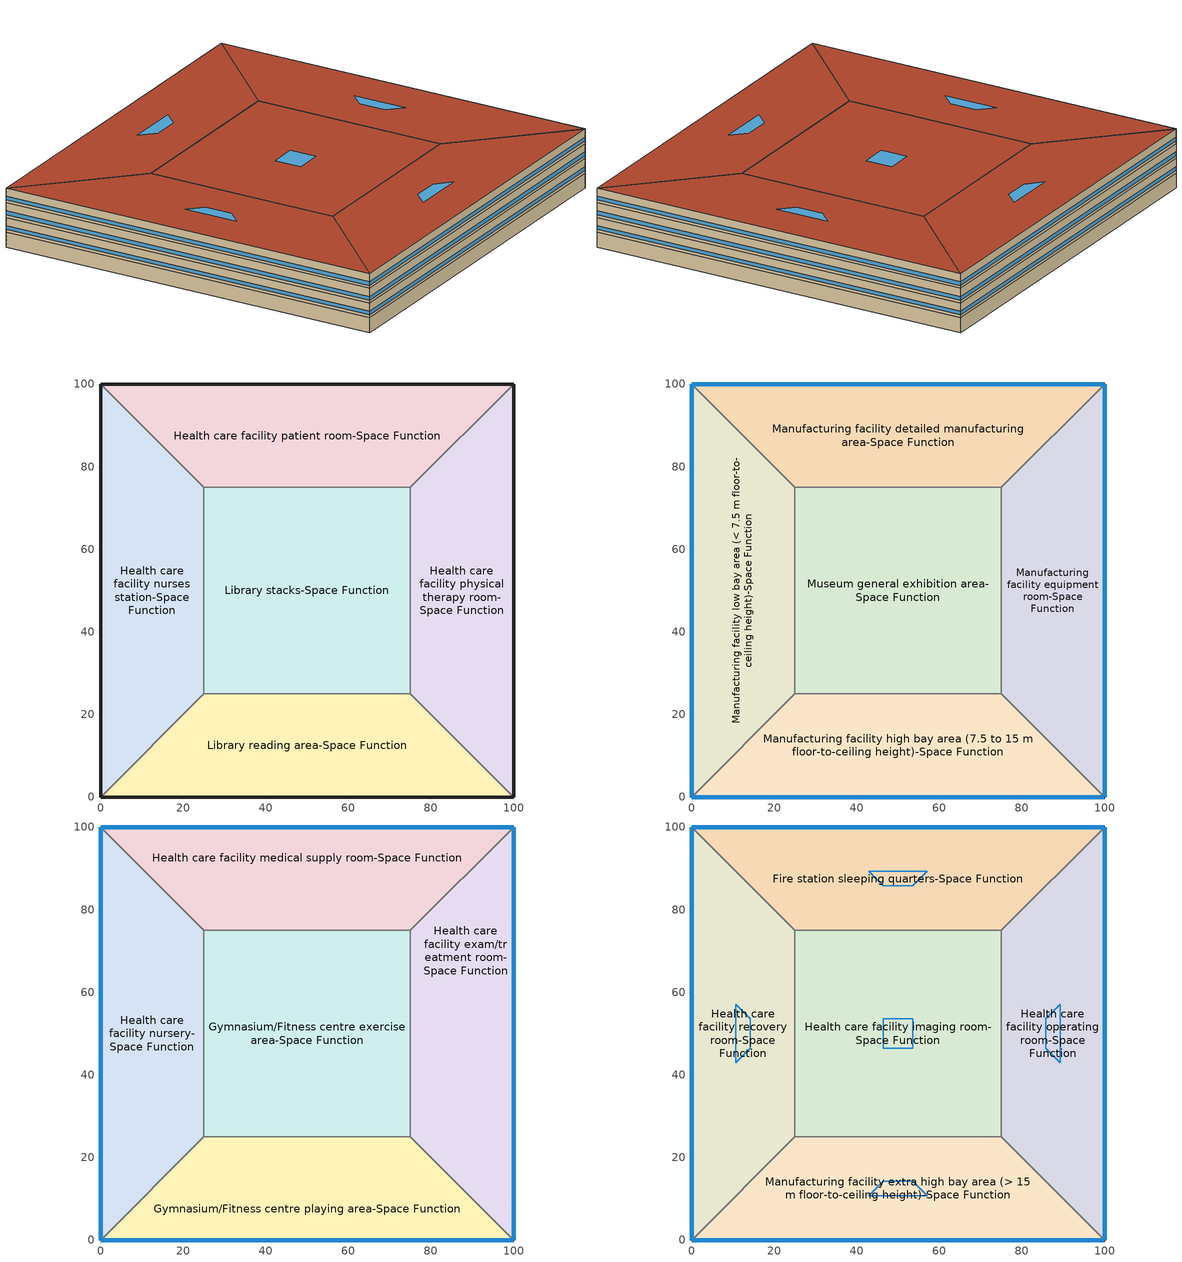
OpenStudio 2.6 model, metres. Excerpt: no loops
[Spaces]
Health care facility nurses station-Space Function
 floor ground: 0,0 0,100 25,75 25,25 z0
 wall ground: 0,100 0,0 z0:3.8
 wall to Health care facility patient room-Space Function: 25,75 0,100 z0:3.8
 wall to Library stacks-Space Function: 25,25 25,75 z0:3.8
 wall to Library reading area-Space Function: 0,0 25,25 z0:3.8
Health care facility patient room-Space Function
 floor ground: 0,100 100,100 75,75 25,75 z0
 wall ground: 100,100 0,100 z0:3.8
 wall to Health care facility physical therapy room-Space Function: 75,75 100,100 z0:3.8
 wall to Library stacks-Space Function: 25,75 75,75 z0:3.8
Health care facility physical therapy room-Space Function
 floor ground: 100,100 100,0 75,25 75,75 z0
 wall ground: 100,0 100,100 z0:3.8
 wall to Library reading area-Space Function: 75,25 100,0 z0:3.8
 wall to Library stacks-Space Function: 75,75 75,25 z0:3.8
Library reading area-Space Function
 floor ground: 100,0 0,0 25,25 75,25 z0
 wall ground: 0,0 100,0 z0:3.8
 wall to Library stacks-Space Function: 75,25 25,25 z0:3.8
Library stacks-Space Function
 floor ground: 25,25 25,75 75,75 75,25 z0
Manufacturing facility low bay area (< 7.5 m floor-to-ceiling height)-Space Function
 floor to Health care facility nurses station-Space Function: 0,0 0,100 25,75 25,25 z3.8
 wall outside: 0,100 0,0 z3.8:7.6
 wall to Manufacturing facility detailed manufacturing area-Space Function: 25,75 0,100 z3.8:7.6
 wall to Museum general exhibition area-Space Function: 25,25 25,75 z3.8:7.6
 wall to Manufacturing facility high bay area (7.5 to 15 m floor-to-ceiling height)-Space Function: 0,0 25,25 z3.8:7.6
 window: 0,99.97 0,0.03 z4.56:5.51
Manufacturing facility detailed manufacturing area-Space Function
 floor to Health care facility patient room-Space Function: 0,100 100,100 75,75 25,75 z3.8
 wall outside: 100,100 0,100 z3.8:7.6
 wall to Manufacturing facility equipment room-Space Function: 75,75 100,100 z3.8:7.6
 wall to Museum general exhibition area-Space Function: 25,75 75,75 z3.8:7.6
 window: 99.97,100 0.03,100 z4.56:5.51
Manufacturing facility equipment room-Space Function
 floor to Health care facility physical therapy room-Space Function: 100,100 100,0 75,25 75,75 z3.8
 wall outside: 100,0 100,100 z3.8:7.6
 wall to Manufacturing facility high bay area (7.5 to 15 m floor-to-ceiling height)-Space Function: 75,25 100,0 z3.8:7.6
 wall to Museum general exhibition area-Space Function: 75,75 75,25 z3.8:7.6
 window: 100,0.03 100,99.97 z4.56:5.51
Manufacturing facility high bay area (7.5 to 15 m floor-to-ceiling height)-Space Function
 floor to Library reading area-Space Function: 100,0 0,0 25,25 75,25 z3.8
 wall outside: 0,0 100,0 z3.8:7.6
 wall to Museum general exhibition area-Space Function: 75,25 25,25 z3.8:7.6
 window: 0.03,0 99.97,0 z4.56:5.51
Museum general exhibition area-Space Function
 floor to Library stacks-Space Function: 25,25 25,75 75,75 75,25 z3.8
Health care facility nursery-Space Function
 floor to Manufacturing facility low bay area (< 7.5 m floor-to-ceiling height)-Space Function: 0,0 0,100 25,75 25,25 z7.6
 wall outside: 0,100 0,0 z7.6:11.4
 wall to Health care facility medical supply room-Space Function: 25,75 0,100 z7.6:11.4
 wall to Gymnasium/Fitness centre exercise area-Space Function: 25,25 25,75 z7.6:11.4
 wall to Gymnasium/Fitness centre playing area-Space Function: 0,0 25,25 z7.6:11.4
 window: 0,99.97 0,0.03 z8.36:9.31
Health care facility medical supply room-Space Function
 floor to Manufacturing facility detailed manufacturing area-Space Function: 0,100 100,100 75,75 25,75 z7.6
 wall outside: 100,100 0,100 z7.6:11.4
 wall to Health care facility exam/treatment room-Space Function: 75,75 100,100 z7.6:11.4
 wall to Gymnasium/Fitness centre exercise area-Space Function: 25,75 75,75 z7.6:11.4
 window: 99.97,100 0.03,100 z8.36:9.31
Health care facility exam/treatment room-Space Function
 floor to Manufacturing facility equipment room-Space Function: 100,100 100,0 75,25 75,75 z7.6
 wall outside: 100,0 100,100 z7.6:11.4
 wall to Gymnasium/Fitness centre playing area-Space Function: 75,25 100,0 z7.6:11.4
 wall to Gymnasium/Fitness centre exercise area-Space Function: 75,75 75,25 z7.6:11.4
 window: 100,0.03 100,99.97 z8.36:9.31
Gymnasium/Fitness centre playing area-Space Function
 floor to Manufacturing facility high bay area (7.5 to 15 m floor-to-ceiling height)-Space Function: 100,0 0,0 25,25 75,25 z7.6
 wall outside: 0,0 100,0 z7.6:11.4
 wall to Gymnasium/Fitness centre exercise area-Space Function: 75,25 25,25 z7.6:11.4
 window: 0.03,0 99.97,0 z8.36:9.31
Gymnasium/Fitness centre exercise area-Space Function
 floor to Museum general exhibition area-Space Function: 25,25 25,75 75,75 75,25 z7.6
Health care facility recovery room-Space Function
 floor to Health care facility nursery-Space Function: 0,0 0,100 25,75 25,25 z11.4
 wall outside: 0,100 0,0 z11.4:15.2
 wall to Fire station sleeping quarters-Space Function: 25,75 0,100 z11.4:15.2
 wall to Health care facility imaging room-Space Function: 25,25 25,75 z11.4:15.2
 wall to Manufacturing facility extra high bay area (> 15 m floor-to-ceiling height)-Space Function: 0,0 25,25 z11.4:15.2
 window: 0,99.97 0,0.03 z12.16:13.11
 roof outside: 25,25 25,75 0,100 0,0 z15.2
 skylight: 14.27,46.46 14.27,53.54 10.73,57.07 10.73,42.93 z15.2
Fire station sleeping quarters-Space Function
 floor to Health care facility medical supply room-Space Function: 0,100 100,100 75,75 25,75 z11.4
 wall outside: 100,100 0,100 z11.4:15.2
 wall to Health care facility operating room-Space Function: 75,75 100,100 z11.4:15.2
 wall to Health care facility imaging room-Space Function: 25,75 75,75 z11.4:15.2
 window: 99.97,100 0.03,100 z12.16:13.11
 roof outside: 25,75 75,75 100,100 0,100 z15.2
 skylight: 46.46,85.73 53.54,85.73 57.07,89.27 42.93,89.27 z15.2
Health care facility operating room-Space Function
 floor to Health care facility exam/treatment room-Space Function: 100,100 100,0 75,25 75,75 z11.4
 wall outside: 100,0 100,100 z11.4:15.2
 wall to Manufacturing facility extra high bay area (> 15 m floor-to-ceiling height)-Space Function: 75,25 100,0 z11.4:15.2
 wall to Health care facility imaging room-Space Function: 75,75 75,25 z11.4:15.2
 window: 100,0.03 100,99.97 z12.16:13.11
 roof outside: 75,75 75,25 100,0 100,100 z15.2
 skylight: 85.73,53.54 85.73,46.46 89.27,42.93 89.27,57.07 z15.2
Manufacturing facility extra high bay area (> 15 m floor-to-ceiling height)-Space Function
 floor to Gymnasium/Fitness centre playing area-Space Function: 100,0 0,0 25,25 75,25 z11.4
 wall outside: 0,0 100,0 z11.4:15.2
 wall to Health care facility imaging room-Space Function: 75,25 25,25 z11.4:15.2
 window: 0.03,0 99.97,0 z12.16:13.11
 roof outside: 75,25 25,25 0,0 100,0 z15.2
 skylight: 53.54,14.27 46.46,14.27 42.93,10.73 57.07,10.73 z15.2
Health care facility imaging room-Space Function
 floor to Gymnasium/Fitness centre exercise area-Space Function: 25,25 25,75 75,75 75,25 z11.4
 roof outside: 75,25 75,75 25,75 25,25 z15.2
 skylight: 53.54,46.46 53.54,53.54 46.46,53.54 46.46,46.46 z15.2
[Schedule:Ruleset]
Name | Default Day Schedule
Clothing Schedule | Clothing Schedule Default Winter Clothes
NECB-G-Occupancy | NECB-G-Occupancy Default
NECB-G-Lighting | NECB-G-Lighting Default
NECB-G-Electric-Equipment | NECB-G-Electric-Equipment Default
NECB-B-Occupancy | NECB-B-Occupancy Default
NECB-B-Lighting | NECB-B-Lighting Default
NECB-B-Electric-Equipment | NECB-B-Electric-Equipment Default
NECB-B-Thermostat Setpoint-Heating | NECB-B-Thermostat Setpoint-Heating Default
NECB-B-Thermostat Setpoint-Cooling | NECB-B-Thermostat Setpoint-Cooling Default
NECB-B-Occupancy-NECB-B-Lighting-0.0-0.0-0.67-Light Ruleset | NECB-B-Occupancy-NECB-B-Lighting-0.0-0.0-0.67-Light Default
NECB-C-Occupancy | NECB-C-Occupancy Default
NECB-C-Occupancy-NECB-C-Lighting-0.3-0.0-0.67-Light Ruleset | NECB-C-Occupancy-NECB-C-Lighting-0.3-0.0-0.67-Light Default
NECB-C-Electric-Equipment | NECB-C-Electric-Equipment Default
NECB-H-Occupancy | NECB-H-Occupancy Default
NECB-H-Occupancy-NECB-H-Lighting-0.0-0.0-0.67-Light Ruleset | NECB-H-Occupancy-NECB-H-Lighting-0.0-0.0-0.67-Light Default
NECB-H-Electric-Equipment | NECB-H-Electric-Equipment Default
NECB-H-Lighting | NECB-H-Lighting Default
NECB-H-Occupancy-NECB-H-Lighting-0.1-0.0-0.67-Light Ruleset | NECB-H-Occupancy-NECB-H-Lighting-0.1-0.0-0.67-Light Default
NECB-C-Occupancy-NECB-C-Lighting-0.2-0.0-0.67-Light Ruleset | NECB-C-Occupancy-NECB-C-Lighting-0.2-0.0-0.67-Light Default
NECB-C-Occupancy-NECB-C-Lighting-0.0-0.0-0.67-Light Ruleset | NECB-C-Occupancy-NECB-C-Lighting-0.0-0.0-0.67-Light Default
NECB-A-Occupancy | NECB-A-Occupancy Default
NECB-A-Occupancy-NECB-A-Lighting-0.0-0.0-0.67-Light Ruleset | NECB-A-Occupancy-NECB-A-Lighting-0.0-0.0-0.67-Light Default
NECB-A-Electric-Equipment | NECB-A-Electric-Equipment Default
NECB-A-Lighting | NECB-A-Lighting Default
[Schedule:Day]
Clothing Schedule Default Winter Clothes; Always On Default: 24, 0, 1
Clothing Schedule Summer Clothes: 24, 0, 0.5
Air Velocity Schedule Default; NECB-A-Electric-Equipment Sat Day; NECB-A-Electric-Equipment Sun|Hol Day: 24, 0, 0.2
Work Efficiency Schedule Default; NECB-A-Occupancy Sat Day; NECB-A-Occupancy Sun|Hol Day: 24, 0, 0
NECB-G-Occupancy Default; NECB-G-Occupancy Default|Wkdy Day: 7, 0, 0.9, 8, 0, 0.7, 9, 0, 0.4, 17, 0, 0.3, 18, 0, 0.5, 24, 0, 0.9
NECB-G-Occupancy Sat Day; NECB-G-Occupancy Sun|Hol Day: 7, 0, 0.9, 8, 0, 0.7, 17, 0, 0.5, 18, 0, 0.7, 24, 0, 0.9
NECB-Activity Default; NECB-Activity Winter Design Day; NECB-Activity Summer Design Day: 24, 0, 130
NECB-G-Lighting Default; NECB-G-Lighting Default|Wkdy Day; NECB-G-Lighting Sat Day; NECB-G-Lighting Sun|Hol Day: 1, 0, 0.3, 6, 0, 0, 7, 0, 0.2, 9, 0, 0.5, 19, 0, 0, 22, 0, 0.9, 23, 0, 0.8, 24, 0, 0.6
NECB-G-Electric-Equipment Default; NECB-G-Electric-Equipment Default|Wkdy Day; NECB-G-Electric-Equipment Sat Day; NECB-G-Electric-Equipment Sun|Hol Day: 1, 0, 0.3, 7, 0, 0.2, 9, 0, 0.8, 16, 0, 0.4, 17, 0, 0.5, 18, 0, 0.2, 20, 0, 0.9, 21, 0, 0.7, 24, 0, 0.5
NECB-G-Thermostat Setpoint-Heating Default|Wkdy Day; NECB-G-Thermostat Setpoint-Heating Sat Day; NECB-G-Thermostat Setpoint-Heating Sun|Hol Day; NECB-H-Thermostat Setpoint-Heating Default|Wkdy Day; NECB-H-Thermostat Setpoint-Heating Sat Day; NECB-H-Thermostat Setpoint-Heating Sun|Hol Day: 1, 0, 22, 7, 0, 18, 8, 0, 20, 24, 0, 22
NECB-G-Thermostat Setpoint-Cooling Default|Wkdy Day; NECB-G-Thermostat Setpoint-Cooling Sat Day; NECB-G-Thermostat Setpoint-Cooling Sun|Hol Day; NECB-H-Thermostat Setpoint-Cooling Default|Wkdy Day; NECB-H-Thermostat Setpoint-Cooling Sat Day; NECB-H-Thermostat Setpoint-Cooling Sun|Hol Day: 24, 0, 24
NECB-B-Occupancy Default; NECB-B-Occupancy Default|Wkdy Day: 1, 0, 0.3, 2, 0, 0.1, 9, 0, 0, 10, 0, 0.1, 11, 0, 0.2, 12, 0, 0.5, 13, 0, 0.9, 14, 0, 0.8, 15, 0, 0.5, 17, 0, 0.2, 18, 0, 0.3, 19, 0, 0.6, 22, 0, 0.9, 23, 0, 0.6, 24, 0, 0.4
NECB-B-Occupancy Sat Day: 1, 0, 0.5, 2, 0, 0.3, 9, 0, 0, 10, 0, 0.1, 11, 0, 0.2, 12, 0, 0.5, 13, 0, 0.9, 14, 0, 0.8, 15, 0, 0.5, 17, 0, 0.2, 18, 0, 0.3, 19, 0, 0.6, 22, 0, 0.9, 24, 0, 0.6
NECB-B-Occupancy Sun|Hol Day: 1, 0, 0.1, 2, 0, 0.3, 10, 0, 0, 11, 0, 0.1, 12, 0, 0.4, 14, 0, 0.5, 15, 0, 0.4, 18, 0, 0.2, 19, 0, 0.5, 21, 0, 0.7, 22, 0, 0.5, 23, 0, 0.3, 24, 0, 0.1
NECB-B-Lighting Default; NECB-B-Lighting Default|Wkdy Day; NECB-B-Lighting Sat Day; NECB-B-Electric-Equipment Default; NECB-B-Electric-Equipment Default|Wkdy Day; NECB-B-Electric-Equipment Sat Day; NECB-B-Occupancy-NECB-B-Lighting-0.0-0.0-0.67-Light Default; NECB-B-Occupancy-NECB-B-Lighting-0.0-0.0-0.67-Default|Wkdy-Light Day; NECB-B-Occupancy-NECB-B-Lighting-0.0-0.0-0.67-Sat-Light Day: 1, 0, 0.9, 2, 0, 0.5, 9, 0, 0.1, 10, 0, 0.5, 11, 0, 0.7, 24, 0, 0.9
NECB-B-Lighting Sun|Hol Day; NECB-B-Electric-Equipment Sun|Hol Day; NECB-B-Occupancy-NECB-B-Lighting-0.0-0.0-0.67-Sun|Hol-Light Day: 2, 0, 0.5, 10, 0, 0.1, 11, 0, 0.5, 23, 0, 0.9, 24, 0, 0.5
NECB-B-Thermostat Setpoint-Heating Default; NECB-B-Thermostat Setpoint-Heating Default|Wkdy Day; NECB-B-Thermostat Setpoint-Heating Sat Day: 2, 0, 22, 8, 0, 18, 9, 0, 20, 24, 0, 22
NECB-B-Thermostat Setpoint-Heating Sun|Hol Day: 1, 0, 18, 2, 0, 22, 9, 0, 18, 10, 0, 20, 23, 0, 22, 24, 0, 18
NECB-B-Thermostat Setpoint-Cooling Default; NECB-B-Thermostat Setpoint-Cooling Default|Wkdy Day; NECB-B-Thermostat Setpoint-Cooling Sat Day: 1, 0, 24, 8, 0, 35, 24, 0, 24
NECB-B-Thermostat Setpoint-Cooling Sun|Hol Day: 9, 0, 35, 23, 0, 24, 24, 0, 35
NECB-C-Occupancy Default; NECB-C-Occupancy Default|Wkdy Day: 8, 0, 0, 9, 0, 0.1, 10, 0, 0.2, 12, 0, 0.5, 16, 0, 0.7, 17, 0, 0.8, 18, 0, 0.7, 19, 0, 0.5, 21, 0, 0.3, 24, 0, 0
NECB-C-Occupancy Sat Day: 8, 0, 0, 9, 0, 0.1, 10, 0, 0.2, 11, 0, 0.5, 12, 0, 0.6, 13, 0, 0.8, 16, 0, 0.9, 17, 0, 0.8, 18, 0, 0.7, 19, 0, 0.5, 21, 0, 0.2, 24, 0, 0
NECB-C-Occupancy Sun|Hol Day: 8, 0, 0, 9, 0, 0.1, 10, 0, 0.2, 11, 0, 0.5, 12, 0, 0.6, 13, 0, 0.8, 16, 0, 0.9, 17, 0, 0.8, 18, 0, 0.7, 19, 0, 0.5, 24, 0, 0
NECB-C-Occupancy-NECB-C-Lighting-0.3-0.0-0.67-Light Default; NECB-C-Occupancy-NECB-C-Lighting-0.3-0.0-0.67-Default|Wkdy-Light Day: 8, 0, 0.03995, 9, 0, 0.3995, 10, 0, 0.7191, 19, 0, 0.9, 20, 0, 0.6, 21, 0, 0.5, 24, 0, 0.03995
NECB-C-Occupancy-NECB-C-Lighting-0.3-0.0-0.67-Sat-Light Day: 8, 0, 0.03995, 9, 0, 0.3995, 10, 0, 0.7191, 19, 0, 0.9, 20, 0, 0.4794, 21, 0, 0.3995, 24, 0, 0.03995
NECB-C-Occupancy-NECB-C-Lighting-0.3-0.0-0.67-Sun|Hol-Light Day: 8, 0, 0.03995, 9, 0, 0.3995, 10, 0, 0.7191, 19, 0, 0.9, 24, 0, 0.03995
NECB-C-Electric-Equipment Default; NECB-C-Electric-Equipment Default|Wkdy Day; NECB-C-Electric-Equipment Sat Day; NECB-C-Occupancy-NECB-C-Lighting-0.0-0.0-0.67-Light Default; NECB-C-Occupancy-NECB-C-Lighting-0.0-0.0-0.67-Default|Wkdy-Light Day; NECB-C-Occupancy-NECB-C-Lighting-0.0-0.0-0.67-Sat-Light Day: 8, 0, 0.05, 9, 0, 0.5, 19, 0, 0.9, 20, 0, 0.6, 21, 0, 0.5, 24, 0, 0.05
NECB-C-Electric-Equipment Sun|Hol Day; NECB-C-Occupancy-NECB-C-Lighting-0.0-0.0-0.67-Sun|Hol-Light Day: 8, 0, 0.05, 9, 0, 0.5, 19, 0, 0.9, 24, 0, 0.05
NECB-C-Thermostat Setpoint-Heating Default|Wkdy Day; NECB-C-Thermostat Setpoint-Heating Sat Day: 7, 0, 18, 8, 0, 20, 21, 0, 22, 24, 0, 18
NECB-C-Thermostat Setpoint-Heating Sun|Hol Day: 9, 0, 18, 10, 0, 20, 19, 0, 22, 24, 0, 18
NECB-C-Thermostat Setpoint-Cooling Default|Wkdy Day; NECB-C-Thermostat Setpoint-Cooling Sat Day: 7, 0, 35, 21, 0, 24, 24, 0, 35
NECB-C-Thermostat Setpoint-Cooling Sun|Hol Day: 7, 0, 35, 19, 0, 24, 24, 0, 35
NECB-H-Occupancy Default; NECB-H-Occupancy Default|Wkdy Day; NECB-H-Occupancy Sat Day; NECB-H-Occupancy Sun|Hol Day; NECB-H-Occupancy-NECB-H-Lighting-0.0-0.0-0.67-Light Default; NECB-H-Occupancy-NECB-H-Lighting-0.0-0.0-0.67-Default|Wkdy-Light Day; NECB-H-Occupancy-NECB-H-Lighting-0.0-0.0-0.67-Sat-Light Day; NECB-H-Occupancy-NECB-H-Lighting-0.0-0.0-0.67-Sun|Hol-Light Day; NECB-H-Electric-Equipment Default; NECB-H-Electric-Equipment Default|Wkdy Day; NECB-H-Electric-Equipment Sat Day; NECB-H-Electric-Equipment Sun|Hol Day; NECB-H-Lighting Default; NECB-H-Lighting Default|Wkdy Day; NECB-H-Lighting Sat Day; NECB-H-Lighting Sun|Hol Day; NECB-H-Occupancy-NECB-H-Lighting-0.1-0.0-0.67-Light Default; NECB-H-Occupancy-NECB-H-Lighting-0.1-0.0-0.67-Default|Wkdy-Light Day; NECB-H-Occupancy-NECB-H-Lighting-0.1-0.0-0.67-Sat-Light Day; NECB-H-Occupancy-NECB-H-Lighting-0.1-0.0-0.67-Sun|Hol-Light Day: 24, 0, 0.9
NECB-C-Occupancy-NECB-C-Lighting-0.2-0.0-0.67-Light Default; NECB-C-Occupancy-NECB-C-Lighting-0.2-0.0-0.67-Default|Wkdy-Light Day; NECB-C-Occupancy-NECB-C-Lighting-0.2-0.0-0.67-Sat-Light Day: 8, 0, 0.0433, 9, 0, 0.433, 19, 0, 0.9, 20, 0, 0.6, 21, 0, 0.5, 24, 0, 0.0433
NECB-C-Occupancy-NECB-C-Lighting-0.2-0.0-0.67-Sun|Hol-Light Day: 8, 0, 0.0433, 9, 0, 0.433, 19, 0, 0.9, 24, 0, 0.0433
NECB-A-Occupancy Default; NECB-A-Occupancy Default|Wkdy Day: 7, 0, 0, 8, 0, 0.1, 9, 0, 0.7, 12, 0, 0.9, 14, 0, 0.5, 17, 0, 0.9, 18, 0, 0.7, 19, 0, 0.3, 23, 0, 0.1, 24, 0, 0
NECB-A-Occupancy-NECB-A-Lighting-0.0-0.0-0.67-Light Default; NECB-A-Occupancy-NECB-A-Lighting-0.0-0.0-0.67-Default|Wkdy-Light Day; NECB-A-Lighting Default; NECB-A-Lighting Default|Wkdy Day: 7, 0, 0.05, 8, 0, 0.3, 9, 0, 0.8, 17, 0, 0.9, 18, 0, 0.8, 19, 0, 0.5, 21, 0, 0.3, 23, 0, 0.1, 24, 0, 0.05
NECB-A-Occupancy-NECB-A-Lighting-0.0-0.0-0.67-Sat-Light Day; NECB-A-Occupancy-NECB-A-Lighting-0.0-0.0-0.67-Sun|Hol-Light Day; NECB-A-Lighting Sat Day; NECB-A-Lighting Sun|Hol Day: 24, 0, 0.05
NECB-A-Electric-Equipment Default; NECB-A-Electric-Equipment Default|Wkdy Day: 7, 0, 0.2, 8, 0, 0.3, 9, 0, 0.8, 18, 0, 0.9, 19, 0, 0.5, 21, 0, 0.3, 24, 0, 0.2
NECB-A-Thermostat Setpoint-Heating Default|Wkdy Day: 6, 0, 18, 7, 0, 20, 21, 0, 22, 24, 0, 18
NECB-A-Thermostat Setpoint-Heating Sat Day; NECB-A-Thermostat Setpoint-Heating Sun|Hol Day: 24, 0, 18
NECB-A-Thermostat Setpoint-Cooling Default|Wkdy Day: 6, 0, 35, 21, 0, 24, 24, 0, 35
NECB-A-Thermostat Setpoint-Cooling Sat Day; NECB-A-Thermostat Setpoint-Cooling Sun|Hol Day: 24, 0, 35
[Schedule:Rule] Date Specification Type=DateRange; Start Day=1
Name | Schedule Ruleset | Rule Order | Day Schedule | Start Month | End Month | End Day | Apply Monday | Apply Tuesday | Apply Wednesday | Apply Thursday | Apply Friday | Apply Saturday | Apply Sunday
Schedule Rule 1 | Clothing Schedule | 0 | Clothing Schedule Summer Clothes | 5 | 9 | 30
Schedule Rule 2 | NECB-G-Occupancy | 2 | NECB-G-Occupancy Default|Wkdy Day | 1 | 12 | 31 | Yes | Yes | Yes | Yes | Yes
Schedule Rule 3 | NECB-G-Occupancy | 1 | NECB-G-Occupancy Sat Day | 1 | 12 | 31 |  |  |  |  |  | Yes
Schedule Rule 4 | NECB-G-Occupancy | 0 | NECB-G-Occupancy Sun|Hol Day | 1 | 12 | 31 |  |  |  |  |  |  | Yes
Schedule Rule 5 | NECB-G-Lighting | 2 | NECB-G-Lighting Default|Wkdy Day | 1 | 12 | 31 | Yes | Yes | Yes | Yes | Yes
Schedule Rule 6 | NECB-G-Lighting | 1 | NECB-G-Lighting Sat Day | 1 | 12 | 31 |  |  |  |  |  | Yes
Schedule Rule 7 | NECB-G-Lighting | 0 | NECB-G-Lighting Sun|Hol Day | 1 | 12 | 31 |  |  |  |  |  |  | Yes
Schedule Rule 8 | NECB-G-Electric-Equipment | 2 | NECB-G-Electric-Equipment Default|Wkdy Day | 1 | 12 | 31 | Yes | Yes | Yes | Yes | Yes
Schedule Rule 9 | NECB-G-Electric-Equipment | 1 | NECB-G-Electric-Equipment Sat Day | 1 | 12 | 31 |  |  |  |  |  | Yes
Schedule Rule 10 | NECB-G-Electric-Equipment | 0 | NECB-G-Electric-Equipment Sun|Hol Day | 1 | 12 | 31 |  |  |  |  |  |  | Yes
Schedule Rule 17 | NECB-B-Occupancy | 2 | NECB-B-Occupancy Default|Wkdy Day | 1 | 12 | 31 | Yes | Yes | Yes | Yes | Yes
Schedule Rule 18 | NECB-B-Occupancy | 1 | NECB-B-Occupancy Sat Day | 1 | 12 | 31 |  |  |  |  |  | Yes
Schedule Rule 19 | NECB-B-Occupancy | 0 | NECB-B-Occupancy Sun|Hol Day | 1 | 12 | 31 |  |  |  |  |  |  | Yes
Schedule Rule 20 | NECB-B-Lighting | 2 | NECB-B-Lighting Default|Wkdy Day | 1 | 12 | 31 | Yes | Yes | Yes | Yes | Yes
Schedule Rule 21 | NECB-B-Lighting | 1 | NECB-B-Lighting Sat Day | 1 | 12 | 31 |  |  |  |  |  | Yes
Schedule Rule 22 | NECB-B-Lighting | 0 | NECB-B-Lighting Sun|Hol Day | 1 | 12 | 31 |  |  |  |  |  |  | Yes
Schedule Rule 23 | NECB-B-Electric-Equipment | 2 | NECB-B-Electric-Equipment Default|Wkdy Day | 1 | 12 | 31 | Yes | Yes | Yes | Yes | Yes
Schedule Rule 24 | NECB-B-Electric-Equipment | 1 | NECB-B-Electric-Equipment Sat Day | 1 | 12 | 31 |  |  |  |  |  | Yes
Schedule Rule 25 | NECB-B-Electric-Equipment | 0 | NECB-B-Electric-Equipment Sun|Hol Day | 1 | 12 | 31 |  |  |  |  |  |  | Yes
Schedule Rule 26 | NECB-B-Thermostat Setpoint-Heating | 2 | NECB-B-Thermostat Setpoint-Heating Default|Wkdy Day | 1 | 12 | 31 | Yes | Yes | Yes | Yes | Yes
Schedule Rule 27 | NECB-B-Thermostat Setpoint-Heating | 1 | NECB-B-Thermostat Setpoint-Heating Sat Day | 1 | 12 | 31 |  |  |  |  |  | Yes
Schedule Rule 28 | NECB-B-Thermostat Setpoint-Heating | 0 | NECB-B-Thermostat Setpoint-Heating Sun|Hol Day | 1 | 12 | 31 |  |  |  |  |  |  | Yes
Schedule Rule 29 | NECB-B-Thermostat Setpoint-Cooling | 2 | NECB-B-Thermostat Setpoint-Cooling Default|Wkdy Day | 1 | 12 | 31 | Yes | Yes | Yes | Yes | Yes
Schedule Rule 30 | NECB-B-Thermostat Setpoint-Cooling | 1 | NECB-B-Thermostat Setpoint-Cooling Sat Day | 1 | 12 | 31 |  |  |  |  |  | Yes
Schedule Rule 31 | NECB-B-Thermostat Setpoint-Cooling | 0 | NECB-B-Thermostat Setpoint-Cooling Sun|Hol Day | 1 | 12 | 31 |  |  |  |  |  |  | Yes
Schedule Rule 32 | NECB-B-Occupancy-NECB-B-Lighting-0.0-0.0-0.67-Light Ruleset | 2 | NECB-B-Occupancy-NECB-B-Lighting-0.0-0.0-0.67-Default|Wkdy-Light Day | 1 | 12 | 31 | Yes | Yes | Yes | Yes | Yes
Schedule Rule 33 | NECB-B-Occupancy-NECB-B-Lighting-0.0-0.0-0.67-Light Ruleset | 1 | NECB-B-Occupancy-NECB-B-Lighting-0.0-0.0-0.67-Sat-Light Day | 1 | 12 | 31 |  |  |  |  |  | Yes
Schedule Rule 34 | NECB-B-Occupancy-NECB-B-Lighting-0.0-0.0-0.67-Light Ruleset | 0 | NECB-B-Occupancy-NECB-B-Lighting-0.0-0.0-0.67-Sun|Hol-Light Day | 1 | 12 | 31 |  |  |  |  |  |  | Yes
Schedule Rule 35 | NECB-C-Occupancy | 2 | NECB-C-Occupancy Default|Wkdy Day | 1 | 12 | 31 | Yes | Yes | Yes | Yes | Yes
Schedule Rule 36 | NECB-C-Occupancy | 1 | NECB-C-Occupancy Sat Day | 1 | 12 | 31 |  |  |  |  |  | Yes
Schedule Rule 37 | NECB-C-Occupancy | 0 | NECB-C-Occupancy Sun|Hol Day | 1 | 12 | 31 |  |  |  |  |  |  | Yes
Schedule Rule 38 | NECB-C-Occupancy-NECB-C-Lighting-0.3-0.0-0.67-Light Ruleset | 2 | NECB-C-Occupancy-NECB-C-Lighting-0.3-0.0-0.67-Default|Wkdy-Light Day | 1 | 12 | 31 | Yes | Yes | Yes | Yes | Yes
Schedule Rule 39 | NECB-C-Occupancy-NECB-C-Lighting-0.3-0.0-0.67-Light Ruleset | 1 | NECB-C-Occupancy-NECB-C-Lighting-0.3-0.0-0.67-Sat-Light Day | 1 | 12 | 31 |  |  |  |  |  | Yes
Schedule Rule 40 | NECB-C-Occupancy-NECB-C-Lighting-0.3-0.0-0.67-Light Ruleset | 0 | NECB-C-Occupancy-NECB-C-Lighting-0.3-0.0-0.67-Sun|Hol-Light Day | 1 | 12 | 31 |  |  |  |  |  |  | Yes
Schedule Rule 41 | NECB-C-Electric-Equipment | 2 | NECB-C-Electric-Equipment Default|Wkdy Day | 1 | 12 | 31 | Yes | Yes | Yes | Yes | Yes
Schedule Rule 42 | NECB-C-Electric-Equipment | 1 | NECB-C-Electric-Equipment Sat Day | 1 | 12 | 31 |  |  |  |  |  | Yes
Schedule Rule 43 | NECB-C-Electric-Equipment | 0 | NECB-C-Electric-Equipment Sun|Hol Day | 1 | 12 | 31 |  |  |  |  |  |  | Yes
Schedule Rule 50 | NECB-H-Occupancy | 2 | NECB-H-Occupancy Default|Wkdy Day | 1 | 12 | 31 | Yes | Yes | Yes | Yes | Yes
Schedule Rule 51 | NECB-H-Occupancy | 1 | NECB-H-Occupancy Sat Day | 1 | 12 | 31 |  |  |  |  |  | Yes
Schedule Rule 52 | NECB-H-Occupancy | 0 | NECB-H-Occupancy Sun|Hol Day | 1 | 12 | 31 |  |  |  |  |  |  | Yes
Schedule Rule 53 | NECB-H-Occupancy-NECB-H-Lighting-0.0-0.0-0.67-Light Ruleset | 2 | NECB-H-Occupancy-NECB-H-Lighting-0.0-0.0-0.67-Default|Wkdy-Light Day | 1 | 12 | 31 | Yes | Yes | Yes | Yes | Yes
Schedule Rule 54 | NECB-H-Occupancy-NECB-H-Lighting-0.0-0.0-0.67-Light Ruleset | 1 | NECB-H-Occupancy-NECB-H-Lighting-0.0-0.0-0.67-Sat-Light Day | 1 | 12 | 31 |  |  |  |  |  | Yes
Schedule Rule 55 | NECB-H-Occupancy-NECB-H-Lighting-0.0-0.0-0.67-Light Ruleset | 0 | NECB-H-Occupancy-NECB-H-Lighting-0.0-0.0-0.67-Sun|Hol-Light Day | 1 | 12 | 31 |  |  |  |  |  |  | Yes
Schedule Rule 56 | NECB-H-Electric-Equipment | 2 | NECB-H-Electric-Equipment Default|Wkdy Day | 1 | 12 | 31 | Yes | Yes | Yes | Yes | Yes
Schedule Rule 57 | NECB-H-Electric-Equipment | 1 | NECB-H-Electric-Equipment Sat Day | 1 | 12 | 31 |  |  |  |  |  | Yes
Schedule Rule 58 | NECB-H-Electric-Equipment | 0 | NECB-H-Electric-Equipment Sun|Hol Day | 1 | 12 | 31 |  |  |  |  |  |  | Yes
Schedule Rule 65 | NECB-H-Lighting | 2 | NECB-H-Lighting Default|Wkdy Day | 1 | 12 | 31 | Yes | Yes | Yes | Yes | Yes
Schedule Rule 66 | NECB-H-Lighting | 1 | NECB-H-Lighting Sat Day | 1 | 12 | 31 |  |  |  |  |  | Yes
Schedule Rule 67 | NECB-H-Lighting | 0 | NECB-H-Lighting Sun|Hol Day | 1 | 12 | 31 |  |  |  |  |  |  | Yes
Schedule Rule 68 | NECB-H-Occupancy-NECB-H-Lighting-0.1-0.0-0.67-Light Ruleset | 2 | NECB-H-Occupancy-NECB-H-Lighting-0.1-0.0-0.67-Default|Wkdy-Light Day | 1 | 12 | 31 | Yes | Yes | Yes | Yes | Yes
Schedule Rule 69 | NECB-H-Occupancy-NECB-H-Lighting-0.1-0.0-0.67-Light Ruleset | 1 | NECB-H-Occupancy-NECB-H-Lighting-0.1-0.0-0.67-Sat-Light Day | 1 | 12 | 31 |  |  |  |  |  | Yes
Schedule Rule 70 | NECB-H-Occupancy-NECB-H-Lighting-0.1-0.0-0.67-Light Ruleset | 0 | NECB-H-Occupancy-NECB-H-Lighting-0.1-0.0-0.67-Sun|Hol-Light Day | 1 | 12 | 31 |  |  |  |  |  |  | Yes
Schedule Rule 71 | NECB-C-Occupancy-NECB-C-Lighting-0.2-0.0-0.67-Light Ruleset | 2 | NECB-C-Occupancy-NECB-C-Lighting-0.2-0.0-0.67-Default|Wkdy-Light Day | 1 | 12 | 31 | Yes | Yes | Yes | Yes | Yes
Schedule Rule 72 | NECB-C-Occupancy-NECB-C-Lighting-0.2-0.0-0.67-Light Ruleset | 1 | NECB-C-Occupancy-NECB-C-Lighting-0.2-0.0-0.67-Sat-Light Day | 1 | 12 | 31 |  |  |  |  |  | Yes
Schedule Rule 73 | NECB-C-Occupancy-NECB-C-Lighting-0.2-0.0-0.67-Light Ruleset | 0 | NECB-C-Occupancy-NECB-C-Lighting-0.2-0.0-0.67-Sun|Hol-Light Day | 1 | 12 | 31 |  |  |  |  |  |  | Yes
Schedule Rule 74 | NECB-C-Occupancy-NECB-C-Lighting-0.0-0.0-0.67-Light Ruleset | 2 | NECB-C-Occupancy-NECB-C-Lighting-0.0-0.0-0.67-Default|Wkdy-Light Day | 1 | 12 | 31 | Yes | Yes | Yes | Yes | Yes
Schedule Rule 75 | NECB-C-Occupancy-NECB-C-Lighting-0.0-0.0-0.67-Light Ruleset | 1 | NECB-C-Occupancy-NECB-C-Lighting-0.0-0.0-0.67-Sat-Light Day | 1 | 12 | 31 |  |  |  |  |  | Yes
Schedule Rule 76 | NECB-C-Occupancy-NECB-C-Lighting-0.0-0.0-0.67-Light Ruleset | 0 | NECB-C-Occupancy-NECB-C-Lighting-0.0-0.0-0.67-Sun|Hol-Light Day | 1 | 12 | 31 |  |  |  |  |  |  | Yes
Schedule Rule 77 | NECB-A-Occupancy | 2 | NECB-A-Occupancy Default|Wkdy Day | 1 | 12 | 31 | Yes | Yes | Yes | Yes | Yes
Schedule Rule 78 | NECB-A-Occupancy | 1 | NECB-A-Occupancy Sat Day | 1 | 12 | 31 |  |  |  |  |  | Yes
Schedule Rule 79 | NECB-A-Occupancy | 0 | NECB-A-Occupancy Sun|Hol Day | 1 | 12 | 31 |  |  |  |  |  |  | Yes
Schedule Rule 80 | NECB-A-Occupancy-NECB-A-Lighting-0.0-0.0-0.67-Light Ruleset | 2 | NECB-A-Occupancy-NECB-A-Lighting-0.0-0.0-0.67-Default|Wkdy-Light Day | 1 | 12 | 31 | Yes | Yes | Yes | Yes | Yes
Schedule Rule 81 | NECB-A-Occupancy-NECB-A-Lighting-0.0-0.0-0.67-Light Ruleset | 1 | NECB-A-Occupancy-NECB-A-Lighting-0.0-0.0-0.67-Sat-Light Day | 1 | 12 | 31 |  |  |  |  |  | Yes
Schedule Rule 82 | NECB-A-Occupancy-NECB-A-Lighting-0.0-0.0-0.67-Light Ruleset | 0 | NECB-A-Occupancy-NECB-A-Lighting-0.0-0.0-0.67-Sun|Hol-Light Day | 1 | 12 | 31 |  |  |  |  |  |  | Yes
Schedule Rule 83 | NECB-A-Electric-Equipment | 2 | NECB-A-Electric-Equipment Default|Wkdy Day | 1 | 12 | 31 | Yes | Yes | Yes | Yes | Yes
Schedule Rule 84 | NECB-A-Electric-Equipment | 1 | NECB-A-Electric-Equipment Sat Day | 1 | 12 | 31 |  |  |  |  |  | Yes
Schedule Rule 85 | NECB-A-Electric-Equipment | 0 | NECB-A-Electric-Equipment Sun|Hol Day | 1 | 12 | 31 |  |  |  |  |  |  | Yes
Schedule Rule 92 | NECB-A-Lighting | 2 | NECB-A-Lighting Default|Wkdy Day | 1 | 12 | 31 | Yes | Yes | Yes | Yes | Yes
Schedule Rule 93 | NECB-A-Lighting | 1 | NECB-A-Lighting Sat Day | 1 | 12 | 31 |  |  |  |  |  | Yes
Schedule Rule 94 | NECB-A-Lighting | 0 | NECB-A-Lighting Sun|Hol Day | 1 | 12 | 31 |  |  |  |  |  |  | Yes
